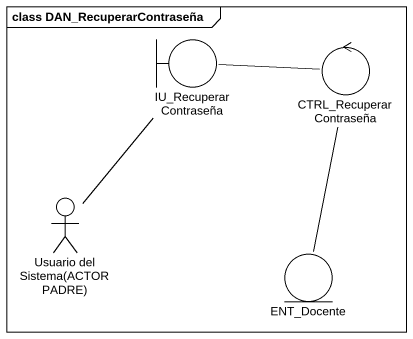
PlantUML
@startuml
mainframe class DAN_RecuperarContraseña
boundary IU_RecuperarContraseña
control CTRL_RecuperarContraseña
actor "Usuario del Sistema(ACTOR PADRE)" as Usuario_del_Sistema_ACTOR
entity ENT_Docente
IU_RecuperarContraseña -right- CTRL_RecuperarContraseña
CTRL_RecuperarContraseña -- ENT_Docente
Usuario_del_Sistema_ACTOR -up- IU_RecuperarContraseña
@enduml
